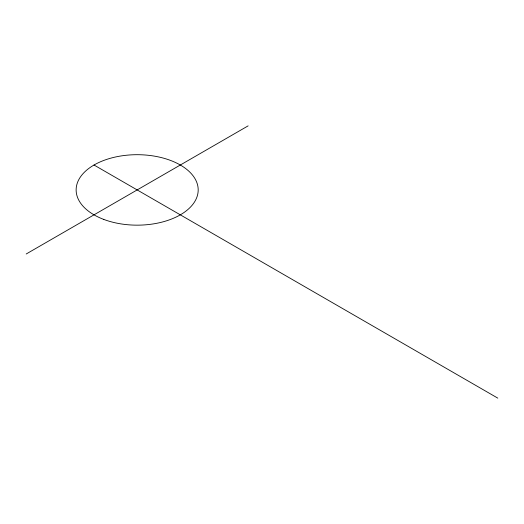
<?xml version="1.0" encoding="UTF-8"?>
<svg xmlns="http://www.w3.org/2000/svg" width="524" height="524" viewBox="0 0 524 524"><rect width="100%" height="100%" fill="white"/><g stroke="black" fill="none" stroke-linecap="round" stroke-linejoin="round"><path stroke-width="0.79" d="M26.2 253.989L248.127 125.865M94.012 165.014L497.8 398.135M103.804 219.432A61.026 35.232 0 0 0 198.098 191.856A61.026 35.232 0 0 0 109.595 158.497A61.026 35.232 0 0 0 103.804 219.432"/></g></svg>
